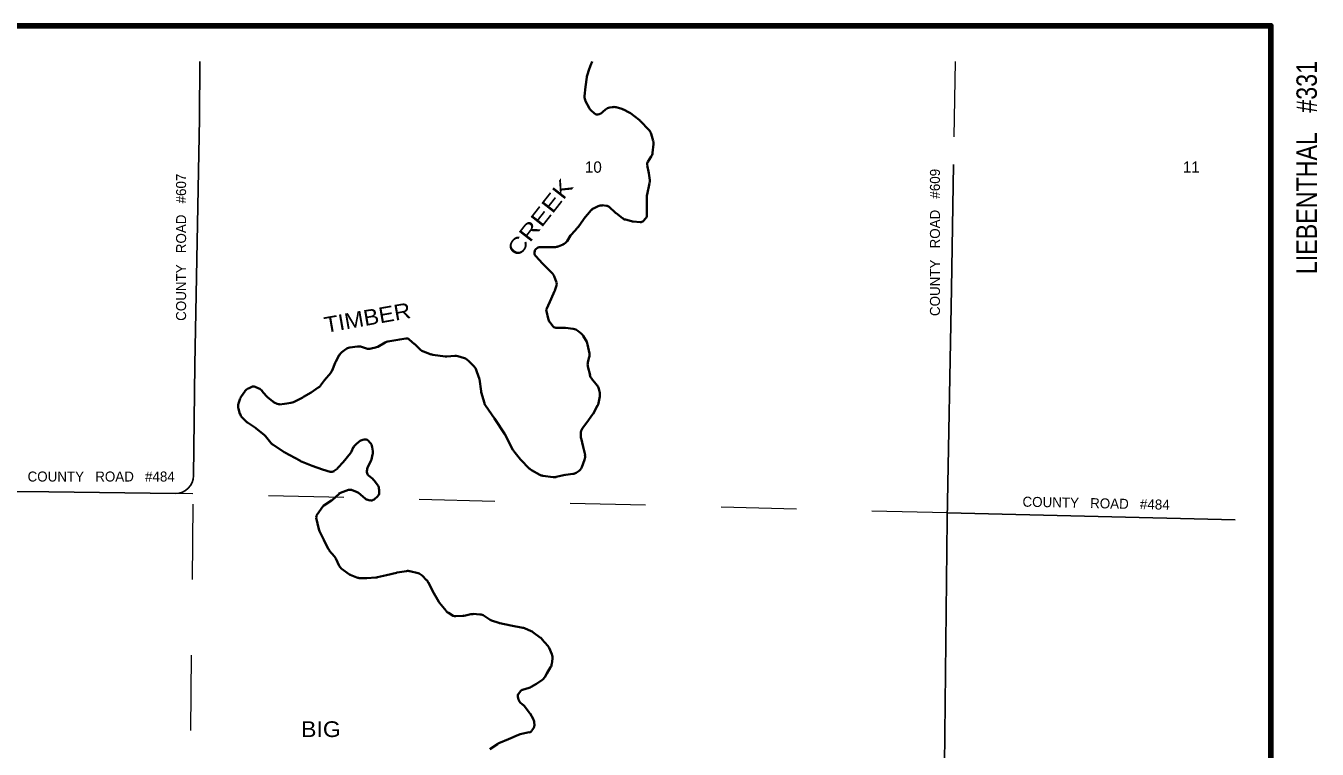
# Model space of a CAD drawing. Extents: x 291.5 to 296, y 2656.25 to 2660.19.
# Drawn here: x 293.73 to 295.441, y 2659.233 to 2660.191 of the extents above; entities that cross this region are included whole.
import ezdxf
from ezdxf.enums import TextEntityAlignment as Align

# ---------------------------------------------------------------- set-up
doc = ezdxf.new("R2010")
doc.units = 0
doc.header["$LTSCALE"] = 0.0061
doc.linetypes.add('MEDIUM_DASHED', pattern=[4.5, 3, -1.5])
for name, color, linetype, lineweight in [('14', 7, 'Continuous', 25), ('15', 7, 'MEDIUM_DASHED', 13), ('25', 7, 'Continuous', 35), ('48', 7, 'Continuous', 106), ('49', 7, 'Continuous', 13)]:
    doc.layers.add(name, color=color, linetype=linetype, lineweight=lineweight)
doc.layers.add('29', color=7, linetype='Continuous')
doc.layers.add('45', color=7, linetype='Continuous')

msp = doc.modelspace()

# ---------------------------------------------------------------- linework, layer by layer
at = {"layer": '14'}
msp.add_line((294.950947, 2659.545644), (295.332197, 2659.536553), dxfattribs=at)
for points in [[(293.960606, 2660.143939), (293.959848, 2660.068561), (293.953977, 2659.741856), (293.952083, 2659.595076)], [(294.959091, 2660.007386), (294.95625, 2659.842614), (294.950758, 2659.537121), (294.94678, 2659.171212), (294.94375, 2658.839394), (294.941288, 2658.537311), (294.939583, 2658.286932), (294.938068, 2658.002083), (294.933144, 2657.674432), (294.928977, 2657.479356), (294.928788, 2657.352273), (294.926515, 2657.187689), (294.923485, 2657.047727), (294.921402, 2656.905682), (294.921591, 2656.735417), (294.91875, 2656.592803), (294.916667, 2656.461364), (294.916667, 2656.356061)], [(292.847917, 2659.582008), (292.962689, 2659.580871), (293.485985, 2659.575947), (293.760227, 2659.573485), (293.92822, 2659.571591)]]:
    msp.add_lwpolyline(points, dxfattribs=at)
msp.add_arc((293.928458, 2659.595304), 0.023674, 269.34877, 359.28816, dxfattribs=at)
at = {"layer": '15'}
for p, q in [((294.961364, 2660.143939), (294.959091, 2660.007386)), ((293.944318, 2658.857386), (293.952083, 2659.595076)), ((294.950947, 2659.545644), (293.92822, 2659.571591))]:
    msp.add_line(p, q, dxfattribs=at)
at = {"layer": '25'}
for p, q in [((294.476326, 2660.082576), (294.471591, 2660.091477)), ((294.506818, 2660.083523), (294.503598, 2660.082955)), ((294.519697, 2660.081061), (294.511932, 2660.083333)), ((294.483333, 2660.075189), (294.478598, 2660.079545)), ((294.491667, 2660.075189), (294.489394, 2660.074242)), ((294.498106, 2660.080303), (294.494508, 2660.077083)), ((294.529356, 2660.076326), (294.521591, 2660.080303)), ((294.542424, 2660.066856), (294.531061, 2660.075379)), ((294.555682, 2660.05303), (294.54375, 2660.06553)), ((294.561174, 2660.038636), (294.558333, 2660.048295)), ((294.560227, 2660.023106), (294.561364, 2660.03447)), ((294.553977, 2660.010985), (294.558523, 2660.018182)), ((294.55303, 2659.967614), (294.556439, 2659.982955)), ((294.469318, 2659.935417), (294.478788, 2659.94678)), ((294.482765, 2659.949811), (294.488258, 2659.952273)), ((294.49375, 2659.953409), (294.499432, 2659.952841)), ((294.502841, 2659.951515), (294.511364, 2659.943371)), ((294.461553, 2659.924432), (294.468939, 2659.934659)), ((294.512121, 2659.942803), (294.520455, 2659.936364)), ((294.524242, 2659.93447), (294.532386, 2659.932197)), ((294.534659, 2659.931818), (294.54375, 2659.93125)), ((294.548106, 2659.932765), (294.551136, 2659.935795)), ((294.44697, 2659.905871), (294.451705, 2659.913258)), ((294.452841, 2659.914773), (294.460606, 2659.923295)), ((294.406061, 2659.895644), (294.407197, 2659.89678)), ((294.435038, 2659.898864), (294.441667, 2659.901515)), ((294.403977, 2659.889773), (294.403977, 2659.891288)), ((294.432955, 2659.850947), (294.429735, 2659.85947)), ((294.430682, 2659.84053), (294.432955, 2659.84697)), ((294.42178, 2659.80322), (294.419697, 2659.813258)), ((294.428788, 2659.792992), (294.424242, 2659.798485)), ((294.237689, 2659.775568), (294.245076, 2659.769508)), ((294.443561, 2659.790909), (294.433144, 2659.790909)), ((294.455303, 2659.789773), (294.444886, 2659.790909)), ((294.465909, 2659.783333), (294.461364, 2659.787121)), ((294.473106, 2659.772348), (294.468561, 2659.780303)), ((294.148485, 2659.758712), (294.153788, 2659.762689)), ((294.159091, 2659.764773), (294.169508, 2659.766288)), ((294.174811, 2659.765909), (294.18125, 2659.763826)), ((294.1875, 2659.763447), (294.193182, 2659.764773)), ((294.196212, 2659.765909), (294.206061, 2659.771402)), ((294.245833, 2659.76875), (294.252462, 2659.762121)), ((294.256818, 2659.75947), (294.266856, 2659.755871)), ((294.476705, 2659.757197), (294.474242, 2659.768939)), ((294.135985, 2659.734659), (294.139773, 2659.744508)), ((294.140341, 2659.745644), (294.145265, 2659.754924)), ((294.269129, 2659.755303), (294.285417, 2659.75322)), ((294.2875, 2659.75322), (294.298106, 2659.753788)), ((294.302083, 2659.753409), (294.310985, 2659.750758)), ((294.315909, 2659.747727), (294.324053, 2659.739583)), ((294.474621, 2659.745455), (294.476515, 2659.752083)), ((294.326705, 2659.735417), (294.330303, 2659.725189)), ((294.477462, 2659.72822), (294.474621, 2659.739773)), ((294.486742, 2659.714773), (294.479545, 2659.723674)), ((294.01553, 2659.700379), (294.019886, 2659.706818)), ((294.024811, 2659.710795), (294.029356, 2659.712689)), ((294.033712, 2659.712689), (294.038447, 2659.710606)), ((294.042803, 2659.707386), (294.048485, 2659.700758)), ((294.330871, 2659.722917), (294.333144, 2659.707197)), ((294.490341, 2659.704735), (294.489015, 2659.710227)), ((294.011742, 2659.69053), (294.014015, 2659.697538)), ((294.05, 2659.699242), (294.057008, 2659.693561)), ((294.059091, 2659.692045), (294.062879, 2659.690152)), ((294.08447, 2659.692614), (294.09697, 2659.698864)), ((294.333333, 2659.705682), (294.3375, 2659.691288)), ((294.488826, 2659.691288), (294.490341, 2659.7)), ((294.013636, 2659.676894), (294.011553, 2659.683523)), ((294.481439, 2659.677083), (294.4875, 2659.687879)), ((294.02178, 2659.666856), (294.016477, 2659.672159)), ((294.03428, 2659.658333), (294.023485, 2659.66553)), ((294.045644, 2659.649242), (294.035038, 2659.657765)), ((294.054545, 2659.638636), (294.047538, 2659.647348)), ((294.17178, 2659.640341), (294.167045, 2659.636553)), ((294.17803, 2659.642992), (294.176515, 2659.642614)), ((294.185606, 2659.639205), (294.183333, 2659.641477)), ((294.465152, 2659.647348), (294.465152, 2659.650947)), ((294.07197, 2659.626136), (294.057197, 2659.636174)), ((294.092803, 2659.614962), (294.072917, 2659.625568)), ((294.163826, 2659.632386), (294.161553, 2659.627273)), ((294.187879, 2659.616667), (294.189394, 2659.623106)), ((294.189583, 2659.627462), (294.188826, 2659.632765)), ((294.142424, 2659.604356), (294.138447, 2659.601326)), ((294.183144, 2659.606629), (294.186932, 2659.614394)), ((294.466477, 2659.60625), (294.470265, 2659.616098)), ((294.181818, 2659.599621), (294.181818, 2659.601515)), ((294.189583, 2659.59072), (294.183902, 2659.595265)), ((294.195644, 2659.583144), (294.191477, 2659.588636)), ((294.399811, 2659.602462), (294.410985, 2659.596212)), ((294.414962, 2659.594886), (294.428409, 2659.593182)), ((294.432576, 2659.593371), (294.444508, 2659.596023)), ((294.445455, 2659.596212), (294.454735, 2659.597348)), ((294.459091, 2659.598864), (294.461742, 2659.600568)), ((294.135606, 2659.562689), (294.144886, 2659.571212)), ((294.14678, 2659.572348), (294.157386, 2659.576136)), ((294.161364, 2659.576136), (294.168939, 2659.573106)), ((294.170644, 2659.572159), (294.179356, 2659.564773)), ((294.197917, 2659.572159), (294.197917, 2659.576326)), ((294.11572, 2659.543561), (294.123295, 2659.554167)), ((294.124811, 2659.555682), (294.134848, 2659.562121)), ((294.181439, 2659.563636), (294.186174, 2659.562311)), ((294.191477, 2659.563636), (294.196212, 2659.567992)), ((294.117992, 2659.524242), (294.114773, 2659.539015)), ((294.139015, 2659.487879), (294.132008, 2659.496023)), ((294.145265, 2659.475568), (294.14072, 2659.485417)), ((294.157386, 2659.464962), (294.148864, 2659.471212)), ((294.23428, 2659.468561), (294.22178, 2659.466667)), ((294.249621, 2659.46572), (294.238826, 2659.468371)), ((294.168561, 2659.460038), (294.159848, 2659.463636)), ((294.260985, 2659.456629), (294.254924, 2659.462689)), ((294.286742, 2659.415909), (294.27822, 2659.426326)), ((294.296212, 2659.40947), (294.289962, 2659.413258)), ((294.308902, 2659.40928), (294.299432, 2659.408712)), ((294.319508, 2659.411553), (294.310606, 2659.40947)), ((294.331629, 2659.411174), (294.322538, 2659.411742)), ((294.343939, 2659.404735), (294.337311, 2659.40928)), ((294.356629, 2659.4), (294.34678, 2659.40322)), ((294.399621, 2659.389015), (294.39053, 2659.392803)), ((294.411742, 2659.380303), (294.401705, 2659.387689)), ((294.421402, 2659.369697), (294.413636, 2659.378598)), ((294.426894, 2659.358333), (294.423106, 2659.366856)), ((294.426705, 2659.345833), (294.427652, 2659.352273)), ((294.388068, 2659.311364), (294.39697, 2659.314015)), ((294.382765, 2659.298295), (294.382008, 2659.301894)), ((294.382955, 2659.306439), (294.385227, 2659.30928)), ((294.388636, 2659.291477), (294.38447, 2659.295076)), ((294.397159, 2659.280871), (294.390152, 2659.289962)), ((294.401894, 2659.272727), (294.397917, 2659.279735)), ((294.403788, 2659.264583), (294.403409, 2659.268182)), ((294.385038, 2659.252273), (294.39697, 2659.254924)), ((294.400379, 2659.257197), (294.402841, 2659.260795)), ((294.344886, 2659.232576), (294.354735, 2659.239394))]:
    msp.add_line(p, q, dxfattribs=at)
for points in [[(294.473485, 2660.125379), (294.476326, 2660.133902), (294.478977, 2660.141098)], [(294.470265, 2660.097917), (294.471591, 2660.110606), (294.473106, 2660.123106)], [(294.556629, 2659.986932), (294.555303, 2659.996212), (294.55322, 2660.006818)], [(294.552841, 2659.939773), (294.552841, 2659.949621), (294.552841, 2659.965152)], [(294.410795, 2659.898106), (294.420076, 2659.898106), (294.430682, 2659.898106)], [(294.427083, 2659.863447), (294.414394, 2659.876326), (294.405492, 2659.885985)], [(294.420076, 2659.816856), (294.425758, 2659.829545), (294.430303, 2659.839583)], [(294.20947, 2659.772727), (294.225379, 2659.775568), (294.233333, 2659.776894)], [(294.120455, 2659.714583), (294.125568, 2659.721591), (294.134091, 2659.731439)], [(294.097917, 2659.699432), (294.107955, 2659.705492), (294.117424, 2659.711742)], [(294.066098, 2659.689583), (294.072538, 2659.690341), (294.08125, 2659.691667)], [(294.339015, 2659.687879), (294.350947, 2659.671023), (294.364583, 2659.65), (294.375379, 2659.629356)], [(294.467424, 2659.657955), (294.473106, 2659.665341), (294.480871, 2659.676136)], [(294.470833, 2659.622727), (294.468371, 2659.633144), (294.46553, 2659.644697)], [(294.160038, 2659.624811), (294.150568, 2659.613068), (294.143939, 2659.605871)], [(294.376515, 2659.627462), (294.385417, 2659.616288), (294.397159, 2659.604356)], [(294.133144, 2659.600379), (294.123106, 2659.603409), (294.10947, 2659.608333), (294.093939, 2659.614394)], [(294.130682, 2659.498295), (294.124811, 2659.510038), (294.118939, 2659.521591)], [(294.19375, 2659.460038), (294.181818, 2659.45928), (294.172727, 2659.45928)], [(294.220833, 2659.466477), (294.207576, 2659.463258), (294.195833, 2659.460417)], [(294.277273, 2659.427841), (294.26875, 2659.442424), (294.263258, 2659.453598)], [(294.388258, 2659.393561), (294.372538, 2659.396591), (294.357955, 2659.399621)], [(294.417424, 2659.32803), (294.420076, 2659.332955), (294.425189, 2659.341288)], [(294.399621, 2659.315152), (294.406439, 2659.319129), (294.413636, 2659.324053)], [(294.356818, 2659.24053), (294.369318, 2659.245644), (294.382765, 2659.251705)]]:
    msp.add_lwpolyline(points, dxfattribs=at)
for centre, radius, start, end in [((294.489666, 2660.137244), 0.011364, 143.89866, 160.03137), ((294.484304, 2660.121784), 0.011364, 161.57857, 173.29542), ((294.481584, 2660.09676), 0.011364, 174.29387, 207.87863), ((294.505679, 2660.07179), 0.011364, 100.31277, 131.65594), ((294.508784, 2660.072355), 0.011364, 74.04268, 100.31279), ((294.486293, 2660.087858), 0.011364, 207.87862, 227.70386), ((294.487107, 2660.079436), 0.005682, 227.70386, 293.97921), ((294.487035, 2660.085623), 0.011364, 293.97923, 311.65593), ((294.516482, 2660.070154), 0.011364, 63.4169, 74.0427), ((294.524275, 2660.066254), 0.011364, 53.10847, 63.41688), ((294.535558, 2660.057785), 0.011364, 43.42931, 53.10846), ((294.547437, 2660.045237), 0.011364, 15.51249, 43.42932), ((294.550135, 2660.035516), 0.011364, 354.29388, 15.51249), ((294.549009, 2660.024246), 0.011364, 327.28529, 354.29387), ((294.558804, 2660.007956), 0.005682, 147.2853, 190.61149), ((294.545288, 2659.985389), 0.011364, 347.74459, 8.1238), ((294.564167, 2659.965234), 0.011364, 167.74458, 180), ((294.487519, 2659.939513), 0.011364, 114.7923, 140.54967), ((294.492932, 2659.942014), 0.011364, 85.59783, 114.7923), ((294.498908, 2659.947252), 0.005682, 47.26814, 85.59783), ((294.478154, 2659.928133), 0.011364, 140.54968, 144.48365), ((294.519108, 2659.951797), 0.011364, 227.26815, 232.40961), ((294.527443, 2659.945381), 0.011364, 232.40961, 254.04269), ((294.535434, 2659.943096), 0.011364, 254.0427, 266.42084), ((294.544162, 2659.936857), 0.005682, 266.42083, 315.02256), ((294.547122, 2659.93982), 0.005682, 315.02256, 0), ((294.461272, 2659.907158), 0.011364, 137.51201, 147.28526), ((294.452239, 2659.930945), 0.011364, 317.51202, 324.48364), ((294.409644, 2659.891327), 0.005682, 129.82779, 179.98138), ((294.410849, 2659.892332), 0.005682, 90, 129.82775), ((294.430737, 2659.909378), 0.011364, 270, 291.81696), ((294.437398, 2659.912044), 0.011364, 291.81697, 327.28528), ((294.409644, 2659.889772), 0.005682, 179.9814, 222.85642), ((294.419124, 2659.855485), 0.011364, 20.54124, 44.97745), ((294.427673, 2659.848864), 0.005682, 340.03137, 20.54123), ((294.419993, 2659.844364), 0.011364, 335.24202, 340.03137), ((294.4252, 2659.814481), 0.005682, 156.05426, 192.51926), ((294.432962, 2659.805737), 0.011364, 192.51926, 219.78341), ((294.433174, 2659.796603), 0.005682, 219.78339, 270), ((294.234142, 2659.771227), 0.005682, 50.17227, 98.75294), ((294.443558, 2659.779558), 0.011364, 83.65487, 90), ((294.454072, 2659.778388), 0.011364, 50.68849, 83.65486), ((294.458694, 2659.774604), 0.011364, 29.72547, 50.6885), ((294.155348, 2659.749531), 0.011364, 126.89155, 151.94622), ((294.160687, 2659.753539), 0.011364, 98.53739, 126.89156), ((294.171243, 2659.755123), 0.011364, 71.55152, 98.53739), ((294.184881, 2659.774532), 0.011364, 251.55151, 283.00451), ((294.19063, 2659.77586), 0.011364, 283.00453, 299.37703), ((294.211564, 2659.761564), 0.011364, 100.31278, 119.37703), ((294.237792, 2659.760785), 0.011364, 44.97744, 50.17226), ((294.260532, 2659.770181), 0.011364, 224.97745, 250.5458), ((294.463174, 2659.766758), 0.011364, 11.30126, 29.72546), ((294.150392, 2659.740231), 0.011364, 151.94622, 158.21414), ((294.27065, 2659.766607), 0.011364, 250.54579, 262.56282), ((294.286903, 2659.764485), 0.011364, 262.56281, 273.36909), ((294.298866, 2659.742423), 0.011364, 73.59824, 93.36909), ((294.307863, 2659.739775), 0.011364, 44.97745, 73.59824), ((294.485675, 2659.742453), 0.011364, 165.07983, 193.38233), ((294.465513, 2659.755057), 0.011364, 345.07982, 11.30125), ((294.125389, 2659.738912), 0.011364, 319.421, 338.21413), ((294.316061, 2659.73157), 0.011364, 19.42589, 44.97745), ((294.319645, 2659.721407), 0.011364, 7.75913, 19.42589), ((294.488435, 2659.730853), 0.011364, 193.38233, 219.07179), ((294.029252, 2659.700393), 0.011364, 112.63586, 145.32595), ((294.031457, 2659.707468), 0.005682, 67.36415, 112.63587), ((294.034164, 2659.700184), 0.011364, 39.78338, 67.36415), ((294.111212, 2659.721223), 0.011364, 302.75575, 323.99406), ((294.344311, 2659.708716), 0.011364, 187.75913, 195.93348), ((294.477957, 2659.7077), 0.011364, 12.98474, 39.0718), ((294.022479, 2659.686941), 0.011364, 161.57859, 197.34115), ((294.02483, 2659.694001), 0.011364, 145.32595, 161.57858), ((294.057196, 2659.708041), 0.011364, 219.78339, 230.6885), ((294.064226, 2659.702285), 0.011364, 230.68848, 243.41692), ((294.065515, 2659.695286), 0.005682, 243.41692, 275.71504), ((294.079457, 2659.702844), 0.011364, 278.75294, 296.58309), ((294.091897, 2659.709069), 0.011364, 296.58308, 301.62765), ((294.348397, 2659.694404), 0.011364, 195.93347, 214.80336), ((294.477614, 2659.693403), 0.011364, 330.66151, 349.38851), ((294.479245, 2659.702111), 0.011364, 349.3885, 12.98475), ((294.024576, 2659.680226), 0.011364, 197.34117, 224.97744), ((294.471592, 2659.682688), 0.011364, 324.48366, 330.66151), ((294.02985, 2659.674947), 0.011364, 224.97745, 236.28912), ((294.027958, 2659.648888), 0.011364, 51.31821, 56.28912), ((294.47647, 2659.650984), 0.011364, 142.45319, 180), ((294.038616, 2659.640355), 0.011364, 38.1353, 51.3182), ((294.063411, 2659.645578), 0.011364, 218.13531, 236.28912), ((294.178955, 2659.631582), 0.011364, 102.53839, 129.31152), ((294.179276, 2659.637474), 0.005682, 44.97741, 102.5384), ((294.177615, 2659.631098), 0.011364, 8.12381, 44.97744), ((294.47647, 2659.647387), 0.011364, 180, 194.02564), ((294.07833, 2659.635623), 0.011364, 236.28913, 241.93015), ((294.151233, 2659.632013), 0.011364, 320.92822, 335.57301), ((294.174248, 2659.627729), 0.011364, 129.31153, 155.57302), ((294.178375, 2659.625775), 0.011364, 345.97441, 8.12379), ((294.385377, 2659.634497), 0.011364, 207.38915, 218.63782), ((294.459684, 2659.620207), 0.011364, 339.16052, 13.23047), ((294.098193, 2659.625031), 0.011364, 241.93014, 248.18302), ((294.1355, 2659.613398), 0.011364, 307.89686, 318.03519), ((294.193257, 2659.601564), 0.011364, 153.45298, 180), ((294.176803, 2659.619481), 0.011364, 333.45298, 345.97439), ((294.405243, 2659.612473), 0.011364, 224.97745, 240.92626), ((294.455885, 2659.610228), 0.011364, 300.98367, 339.16053), ((294.134892, 2659.605724), 0.005682, 252.63313, 307.89687), ((294.187575, 2659.599689), 0.005682, 180, 230.68848), ((294.182477, 2659.581833), 0.011364, 36.84828, 50.68848), ((294.416465, 2659.606233), 0.011364, 240.92627, 262.22879), ((294.430031, 2659.604382), 0.011364, 262.22879, 282.53836), ((294.446982, 2659.584869), 0.011364, 97.60055, 102.53837), ((294.453227, 2659.608631), 0.011364, 277.60055, 300.98369), ((294.148685, 2659.56707), 0.005682, 109.45419, 132.73188), ((294.159282, 2659.570813), 0.005682, 68.9474, 109.45418), ((294.166887, 2659.567886), 0.005682, 49.74138, 68.94739), ((294.186621, 2659.576304), 0.011364, 0, 36.84827), ((294.192303, 2659.572134), 0.005682, 312.2961, 0), ((294.127971, 2659.550949), 0.005682, 122.75574, 144.80366), ((294.131739, 2659.566885), 0.005682, 302.75573, 312.73188), ((294.182995, 2659.569136), 0.005682, 229.74138, 254.73345), ((294.187619, 2659.567873), 0.005682, 254.73345, 312.29611), ((294.120394, 2659.540207), 0.005682, 144.80365, 192.25541), ((294.129137, 2659.526726), 0.011364, 192.25542, 206.547), ((294.140764, 2659.503453), 0.011364, 206.54702, 220.21411), ((294.130412, 2659.480497), 0.011364, 25.18376, 40.21412), ((294.155547, 2659.480452), 0.011364, 205.18376, 233.72465), ((294.23609, 2659.457389), 0.011364, 75.95314, 98.97958), ((294.164123, 2659.474158), 0.011364, 233.72465, 248.18303), ((294.17282, 2659.470676), 0.011364, 248.18302, 270), ((294.193018, 2659.471394), 0.011364, 273.57916, 284.04686), ((294.223508, 2659.455401), 0.011364, 98.9796, 103.25057), ((294.246881, 2659.454689), 0.011364, 44.97742, 75.95314), ((294.253006, 2659.448559), 0.011364, 26.54703, 44.97744), ((294.287022, 2659.433572), 0.011364, 210.04902, 219.07179), ((294.295611, 2659.422993), 0.011364, 219.0718, 239.72391), ((294.299108, 2659.414372), 0.005682, 239.72392, 273.81709), ((294.308238, 2659.420675), 0.011364, 273.81708, 282.10397), ((294.321953, 2659.400373), 0.011364, 86.63091, 102.10398), ((294.330906, 2659.399845), 0.011364, 55.28373, 86.63091), ((294.350353, 2659.414021), 0.011364, 235.28373, 251.55153), ((294.360263, 2659.410715), 0.011364, 251.55152, 258.10225), ((294.386123, 2659.382357), 0.011364, 66.78504, 79.20741), ((294.395055, 2659.378526), 0.011364, 53.72465, 66.78506), ((294.405019, 2659.371214), 0.011364, 40.57902, 53.72465), ((294.412719, 2659.362223), 0.011364, 23.61279, 40.57902), ((294.416401, 2659.3538), 0.011364, 352.41126, 23.61281), ((294.41553, 2659.347262), 0.011364, 328.41263, 352.41126), ((294.393731, 2659.324883), 0.011364, 286.18346, 300.98364), ((294.407417, 2659.333577), 0.011364, 303.71091, 330.96453), ((294.387525, 2659.303071), 0.005682, 143.15175, 191.30127), ((294.388258, 2659.2994), 0.005682, 191.30127, 228.79173), ((294.389691, 2659.305961), 0.005682, 106.18346, 143.15174), ((294.381173, 2659.282947), 0.011364, 37.54679, 48.79173), ((294.388094, 2659.273942), 0.011364, 30.23682, 37.54679), ((294.392117, 2659.267042), 0.011364, 5.70614, 30.23682), ((294.398127, 2659.264036), 0.005682, 326.33074, 5.70613), ((294.387389, 2659.241239), 0.011364, 101.89775, 113.97922), ((294.395713, 2659.260413), 0.005682, 281.89775, 326.33074), ((294.361156, 2659.229987), 0.011364, 112.39602, 124.52958)]:
    msp.add_arc(centre, radius, start, end, dxfattribs=at)
at = {"layer": '48'}
msp.add_lwpolyline([(291.49697, 2656.308712), (291.49697, 2660.191288), (295.379545, 2660.191288), (295.379545, 2656.308712)], close=True, dxfattribs=at)

# ---------------------------------------------------------------- texts
at = {"layer": '29'}
for s, rotation, width, p in [('CREEK', 51.892, 1.25, (294.419283, 2659.930598)), ('TIMBER', 9.971, 1.1, (294.184181, 2659.794263))]:
    msp.add_text(s, height=0.02083, rotation=rotation, dxfattribs=dict(at, width=width)).set_placement(p, align=Align.CENTER)
at = {"layer": '29', "width": 1.1}
msp.add_text('BIG', height=0.02083, dxfattribs=at).set_placement((294.120928, 2659.248674), align=Align.CENTER)
at = {"layer": '45'}
for s, p in [('10', (294.481913, 2659.996591)), ('11', (295.274148, 2659.996591))]:
    msp.add_text(s, height=0.01496, dxfattribs=at).set_placement(p, align=Align.CENTER)
at = {"layer": '48', "width": 0.85}
msp.add_text('LIEBENTHAL   #331', height=0.0271, rotation=90, dxfattribs=at).set_placement((295.44053, 2660.003409), align=Align.CENTER)
at = {"layer": '49'}
for s, rotation, p in [('COUNTY   ROAD   #609', 90, (294.941098, 2659.904167)), ('COUNTY   ROAD   #607', 90, (293.942235, 2659.897822)), ('COUNTY   ROAD   #484', 358.785, (295.147871, 2659.551958))]:
    msp.add_text(s, height=0.01326, rotation=rotation, dxfattribs=at).set_placement(p, align=Align.CENTER)
msp.add_text('COUNTY   ROAD   #484', height=0.01326, dxfattribs=at).set_placement((293.829735, 2659.587311), align=Align.CENTER)

doc.saveas('drawing.dxf')
